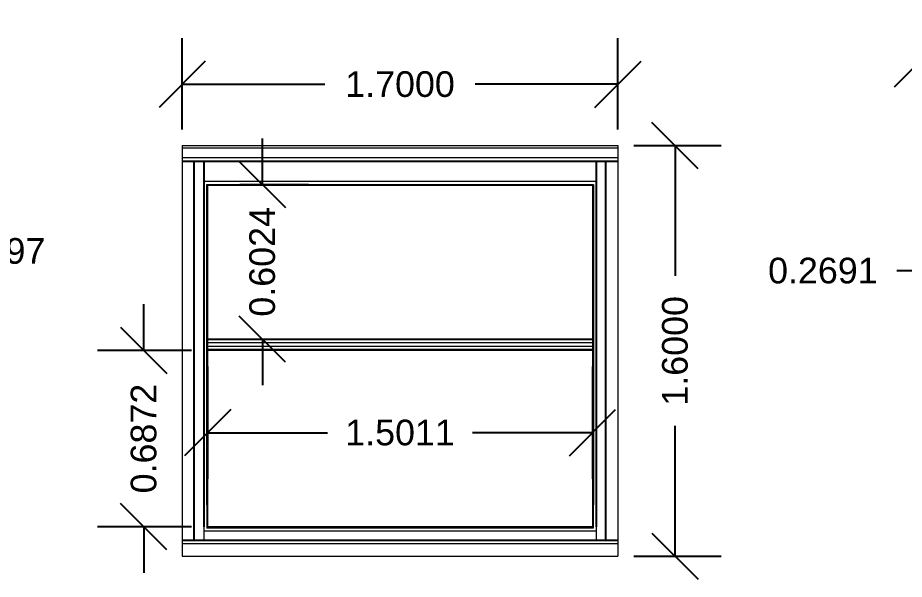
# Model space of a CAD drawing. Header units: inches. Extents: x 16.3 to 32.1, y 12.3 to 22.2.
# Drawn here: x 20.215 to 23.673, y 13.583 to 15.772 of the extents above; entities that cross this region are included whole.
import ezdxf

# ---------------------------------------------------------------- set-up
doc = ezdxf.new("R2010")
doc.units = ezdxf.units.IN
doc.header["$MEASUREMENT"] = 0
doc.layers.add('wall', color=5, linetype='Continuous')
doc.styles.get("Standard").update_dxf_attribs({"font": 'arial.ttf'})
doc.dimstyles.get("Standard").update_dxf_attribs({"dimtxt": 0.1, "dimasz": 0.18, "dimexe": 0.18, "dimexo": 0.0625, "dimgap": 0.09, "dimtad": 0, "dimtoh": 1, "dimdec": 4, "dimzin": 0, "dimdsep": 46, "dimtxsty": 'Standard', "dimblk": 'OBLIQUE', "dimcen": 0.09, "dimadec": 0, "dimazin": 0, "dimtfac": 1, "dimtdec": 4, "dimtofl": 0, "dimtmove": 0, "dimatfit": 3, "dimldrblk": 'OBLIQUE', "dimfxl": 1, "dimtolj": 1, "dimtzin": 0, "dimarcsym": 0})

# ---------------------------------------------------------------- blocks, each defined once
blk = doc.blocks.new('_Oblique')
at = {"color": 0, "linetype": 'ByBlock', "lineweight": -2}
blk.add_line((-0.5, -0.5), (0.5, 0.5), dxfattribs=at)
blk = doc.blocks.new('*D31')
at = {"color": 0, "lineweight": -2, "transparency": 16777216}
for p, q in [((19.2716, 14.568), (19.2716, 15.0423)), ((19.6313, 14.568), (19.6313, 15.0423)), ((19.2716, 14.8623), (19.6313, 14.8623)), ((19.6313, 14.8623), (19.8113, 14.8623))]:
    blk.add_line(p, q, dxfattribs=at)
at = {"layer": 'Defpoints', "color": 0, "lineweight": 9, "transparency": 16777216}
for p in [(19.6313, 14.8623), (19.2716, 14.5055), (19.6313, 14.5055)]:
    blk.add_point(p, dxfattribs=at)
at = {"color": 0, "lineweight": -2, "transparency": 16777216, "xscale": 0.18, "yscale": 0.18, "zscale": 0.18, "rotation": 180}
blk.add_blockref('_Oblique', (19.2716, 14.8623), dxfattribs=at)
at = {"color": 0, "lineweight": -2, "transparency": 16777216, "xscale": 0.18, "yscale": 0.18, "zscale": 0.18}
blk.add_blockref('_Oblique', (19.6313, 14.8623), dxfattribs=at)
at = {"color": 0, "lineweight": 9, "transparency": 16777216, "insert": (20.1089, 14.8623), "char_height": 0.1, "attachment_point": 5}
blk.add_mtext('\\A1;0.3597', dxfattribs=at)
blk = doc.blocks.new('*D34')
at = {"color": 0, "lineweight": -2, "transparency": 16777216}
for p, q in [((22.6184, 15.2735), (22.9584, 15.2735)), ((22.7784, 15.2735), (22.7784, 14.7662)), ((22.7784, 13.6735), (22.7784, 14.1808)), ((22.6184, 13.6735), (22.9584, 13.6735))]:
    blk.add_line(p, q, dxfattribs=at)
at = {"layer": 'Defpoints', "color": 0, "lineweight": 9, "transparency": 16777216}
for p in [(22.5559, 15.2735), (22.7784, 15.2735), (22.5559, 13.6735)]:
    blk.add_point(p, dxfattribs=at)
at = {"color": 0, "lineweight": -2, "transparency": 16777216, "xscale": 0.18, "yscale": 0.18, "zscale": 0.18}
for p, rotation in [((22.7784, 15.2735), 90), ((22.7784, 13.6735), 270)]:
    blk.add_blockref('_Oblique', p, dxfattribs=dict(at, rotation=rotation))
at = {"color": 0, "lineweight": 9, "transparency": 16777216, "insert": (22.7784, 14.4735), "char_height": 0.1, "attachment_point": 5, "rotation": 90}
blk.add_mtext('\\A1;1.6000', dxfattribs=at)
blk = doc.blocks.new('*D35')
at = {"color": 0, "lineweight": -2, "transparency": 16777216}
for p, q in [((20.8559, 15.336), (20.8559, 15.6924)), ((22.5559, 15.336), (22.5559, 15.6924)), ((20.8559, 15.5124), (21.4132, 15.5124)), ((22.5559, 15.5124), (21.9986, 15.5124))]:
    blk.add_line(p, q, dxfattribs=at)
at = {"layer": 'Defpoints', "color": 0, "lineweight": 9, "transparency": 16777216}
for p in [(22.5559, 15.5124), (20.8559, 15.2735), (22.5559, 15.2735)]:
    blk.add_point(p, dxfattribs=at)
at = {"color": 0, "lineweight": -2, "transparency": 16777216, "xscale": 0.18, "yscale": 0.18, "zscale": 0.18, "rotation": 180}
blk.add_blockref('_Oblique', (20.8559, 15.5124), dxfattribs=at)
at = {"color": 0, "lineweight": -2, "transparency": 16777216, "xscale": 0.18, "yscale": 0.18, "zscale": 0.18}
blk.add_blockref('_Oblique', (22.5559, 15.5124), dxfattribs=at)
at = {"color": 0, "lineweight": 9, "transparency": 16777216, "insert": (21.7059, 15.5124), "char_height": 0.1, "attachment_point": 5}
blk.add_mtext('\\A1;1.7000', dxfattribs=at)
blk = doc.blocks.new('*D36')
at = {"color": 0, "lineweight": -2, "transparency": 16777216}
for p, q in [((21.1688, 15.1216), (21.1688, 15.3016)), ((21.0806, 15.1216), (21.3488, 15.1216)), ((21.0806, 14.5192), (21.3488, 14.5192)), ((21.1688, 14.5192), (21.1688, 14.3392))]:
    blk.add_line(p, q, dxfattribs=at)
at = {"layer": 'Defpoints', "color": 0, "lineweight": 9, "transparency": 16777216}
for p in [(21.0181, 15.1216), (21.0181, 14.5192), (21.1688, 14.5192)]:
    blk.add_point(p, dxfattribs=at)
at = {"color": 0, "lineweight": -2, "transparency": 16777216, "xscale": 0.18, "yscale": 0.18, "zscale": 0.18}
for p, rotation in [((21.1688, 15.1216), 270), ((21.1688, 14.5192), 90)]:
    blk.add_blockref('_Oblique', p, dxfattribs=dict(at, rotation=rotation))
at = {"color": 0, "lineweight": 9, "transparency": 16777216, "insert": (21.1688, 14.8204), "char_height": 0.1, "attachment_point": 5, "rotation": 90}
blk.add_mtext('\\A1;0.6024', dxfattribs=at)
blk = doc.blocks.new('*D37')
at = {"color": 0, "lineweight": -2, "transparency": 16777216}
for p, q in [((20.9553, 14.4129), (20.9553, 13.9747)), ((22.4564, 14.4129), (22.4564, 13.9747)), ((20.9553, 14.1547), (21.4227, 14.1547)), ((22.4564, 14.1547), (21.9891, 14.1547))]:
    blk.add_line(p, q, dxfattribs=at)
at = {"layer": 'Defpoints', "color": 0, "lineweight": 9, "transparency": 16777216}
for p in [(20.9553, 14.4754), (22.4564, 14.4754), (22.4564, 14.1547)]:
    blk.add_point(p, dxfattribs=at)
at = {"color": 0, "lineweight": -2, "transparency": 16777216, "xscale": 0.18, "yscale": 0.18, "zscale": 0.18, "rotation": 180}
blk.add_blockref('_Oblique', (20.9553, 14.1547), dxfattribs=at)
at = {"color": 0, "lineweight": -2, "transparency": 16777216, "xscale": 0.18, "yscale": 0.18, "zscale": 0.18}
blk.add_blockref('_Oblique', (22.4564, 14.1547), dxfattribs=at)
at = {"color": 0, "lineweight": 9, "transparency": 16777216, "insert": (21.7059, 14.1547), "char_height": 0.1, "attachment_point": 5}
blk.add_mtext('\\A1;1.5011', dxfattribs=at)
blk = doc.blocks.new('*D38')
at = {"color": 0, "lineweight": -2, "transparency": 16777216}
for p, q in [((20.7061, 14.4754), (20.7061, 14.6554)), ((20.8928, 14.4754), (20.5261, 14.4754)), ((20.8928, 13.7881), (20.5261, 13.7881)), ((20.7061, 13.7881), (20.7061, 13.6081))]:
    blk.add_line(p, q, dxfattribs=at)
at = {"layer": 'Defpoints', "color": 0, "lineweight": 9, "transparency": 16777216}
for p in [(20.9553, 14.4754), (20.7061, 13.7881), (20.9553, 13.7881)]:
    blk.add_point(p, dxfattribs=at)
at = {"color": 0, "lineweight": -2, "transparency": 16777216, "xscale": 0.18, "yscale": 0.18, "zscale": 0.18}
for p, rotation in [((20.7061, 14.4754), 270), ((20.7061, 13.7881), 90)]:
    blk.add_blockref('_Oblique', p, dxfattribs=dict(at, rotation=rotation))
at = {"color": 0, "lineweight": 9, "transparency": 16777216, "insert": (20.7061, 14.1318), "char_height": 0.1, "attachment_point": 5, "rotation": 90}
blk.add_mtext('\\A1;0.6872', dxfattribs=at)
blk = doc.blocks.new('*D39')
at = {"color": 0, "lineweight": -2, "transparency": 16777216}
for p, q in [((23.7235, 15.436), (23.7235, 15.7717)), ((25.2235, 15.436), (25.2235, 15.7717)), ((23.7235, 15.5917), (24.1808, 15.5917)), ((25.2235, 15.5917), (24.7662, 15.5917))]:
    blk.add_line(p, q, dxfattribs=at)
at = {"layer": 'Defpoints', "color": 0, "lineweight": 9, "transparency": 16777216}
for p in [(25.2235, 15.5917), (23.7235, 15.3735), (25.2235, 15.3735)]:
    blk.add_point(p, dxfattribs=at)
at = {"color": 0, "lineweight": -2, "transparency": 16777216, "xscale": 0.18, "yscale": 0.18, "zscale": 0.18, "rotation": 180}
blk.add_blockref('_Oblique', (23.7235, 15.5917), dxfattribs=at)
at = {"color": 0, "lineweight": -2, "transparency": 16777216, "xscale": 0.18, "yscale": 0.18, "zscale": 0.18}
blk.add_blockref('_Oblique', (25.2235, 15.5917), dxfattribs=at)
at = {"color": 0, "lineweight": 9, "transparency": 16777216, "insert": (24.4735, 15.5917), "char_height": 0.1, "attachment_point": 5}
blk.add_mtext('\\A1;1.5000', dxfattribs=at)
blk = doc.blocks.new('*D42')
at = {"color": 0, "lineweight": -2, "transparency": 16777216}
for p, q in [((23.823, 14.8483), (23.823, 14.9658)), ((24.092, 14.8483), (24.092, 14.9658)), ((23.823, 14.7858), (23.643, 14.7858)), ((24.092, 14.7858), (23.823, 14.7858))]:
    blk.add_line(p, q, dxfattribs=at)
at = {"layer": 'Defpoints', "color": 0, "lineweight": 9, "transparency": 16777216}
for p in [(23.823, 14.7858), (23.823, 14.7858), (24.092, 14.7858)]:
    blk.add_point(p, dxfattribs=at)
at = {"color": 0, "lineweight": -2, "transparency": 16777216, "xscale": 0.18, "yscale": 0.18, "zscale": 0.18, "rotation": 180}
blk.add_blockref('_Oblique', (23.823, 14.7858), dxfattribs=at)
at = {"color": 0, "lineweight": -2, "transparency": 16777216, "xscale": 0.18, "yscale": 0.18, "zscale": 0.18}
blk.add_blockref('_Oblique', (24.092, 14.7858), dxfattribs=at)
at = {"color": 0, "lineweight": 9, "transparency": 16777216, "insert": (23.3551, 14.7858), "char_height": 0.1, "attachment_point": 5}
blk.add_mtext('\\A1;0.2691', dxfattribs=at)

msp = doc.modelspace()

# ---------------------------------------------------------------- linework, layer by layer
at = {"lineweight": 9}
for p, q in [((20.85587, 15.27348), (20.85587, 13.67348)), ((20.85587, 15.27348), (22.55587, 15.27348)), ((22.55587, 15.26348), (20.85587, 15.26348)), ((22.55587, 15.27348), (22.55587, 13.67348)), ((22.55587, 15.22546), (20.85587, 15.22546)), ((20.85587, 15.21376), (22.55587, 15.21376)), ((20.85587, 15.21084), (22.55587, 15.21084)), ((22.47106, 15.13334), (20.94067, 15.13334)), ((20.95237, 15.12164), (22.45936, 15.12164)), ((20.95529, 15.11872), (20.95529, 13.87587)), ((20.95529, 15.11872), (22.45644, 15.11872)), ((22.45644, 15.11872), (22.45644, 13.87587)), ((22.45644, 14.51923), (20.95529, 14.51923)), ((22.45644, 14.5163), (20.95529, 14.5163)), ((22.45644, 14.50461), (20.95529, 14.50461)), ((22.45644, 14.48998), (20.95529, 14.48998)), ((22.45644, 14.47829), (20.95529, 14.47829)), ((22.45644, 14.47536), (20.95529, 14.47536)), ((20.95237, 13.87295), (20.95237, 13.78229)), ((20.95529, 13.87587), (20.95529, 13.78814)), ((22.45644, 13.87587), (22.45644, 13.78814)), ((22.45936, 13.87295), (22.45936, 13.78229)), ((20.94067, 13.78814), (20.94067, 13.73611)), ((22.47106, 13.77058), (20.94067, 13.77058)), ((22.45936, 13.78229), (20.95237, 13.78229)), ((22.45644, 13.78814), (20.95529, 13.78814)), ((22.47106, 13.78814), (22.47106, 13.73611)), ((22.55587, 13.73611), (20.85587, 13.73611)), ((22.55587, 13.73319), (20.85587, 13.73319)), ((22.55587, 13.72149), (20.85587, 13.72149)), ((20.85587, 13.67348), (22.55587, 13.67348))]:
    msp.add_line(p, q, dxfattribs=at)
for p, q in [((20.94067, 15.21084), (20.94067, 13.78814)), ((22.47106, 15.21084), (22.47106, 13.78814)), ((20.95237, 15.12164), (20.95237, 13.87295)), ((22.45936, 15.12164), (22.45936, 13.87295))]:
    msp.add_line(p, q)
at = {"layer": 'wall', "color": 0}
for p, q in [((20.90339, 13.73611), (20.90339, 15.21084)), ((22.50835, 13.73611), (22.50835, 15.21084))]:
    msp.add_line(p, q, dxfattribs=at)

# ---------------------------------------------------------------- dimensions: what is measured, and where the dimension line sits
at = {"color": 41, "lineweight": 9, "true_color": 0xf4ee51}
for base, p1, p2, picture, middle in [((25.22354, 15.59169), (23.72354, 15.37348), (25.22354, 15.37348), '*D39', (24.47354, 15.59169)), ((22.55587, 15.51242), (20.85587, 15.27348), (22.55587, 15.27348), '*D35', (21.70587, 15.51242)), ((19.63134, 14.86234), (19.27164, 14.50545), (19.63134, 14.50545), '*D31', (20.10891, 14.86234)), ((23.82297, 14.78581), (24.09203, 14.78581), (23.82297, 14.78581), '*D42', (23.35505, 14.78581)), ((22.456439, 14.154698), (20.955294, 14.475362), (22.456439, 14.475362), '*D37', (21.705867, 14.154698))]:
    dim = msp.add_linear_dim(base=base, p1=p1, p2=p2, dimstyle='Standard', dxfattribs=at)
    dim.commit()
    dim.dimension.update_dxf_attribs({"geometry": picture, "text_midpoint": middle})
for base, p1, p2, picture, middle in [((22.77839, 15.27348), (22.55587, 13.67348), (22.55587, 15.27348), '*D34', (22.77839, 14.47348)), ((21.16882, 14.51923), (21.01807, 15.12164), (21.01807, 14.51923), '*D36', (21.16882, 14.82044)), ((20.70608, 13.78814), (20.95529, 14.47536), (20.95529, 13.78814), '*D38', (20.70608, 14.13175))]:
    dim = msp.add_linear_dim(base=base, p1=p1, p2=p2, angle=90, dimstyle='Standard', dxfattribs=at)
    dim.commit()
    dim.dimension.update_dxf_attribs({"geometry": picture, "text_midpoint": middle})

doc.saveas('drawing.dxf')
